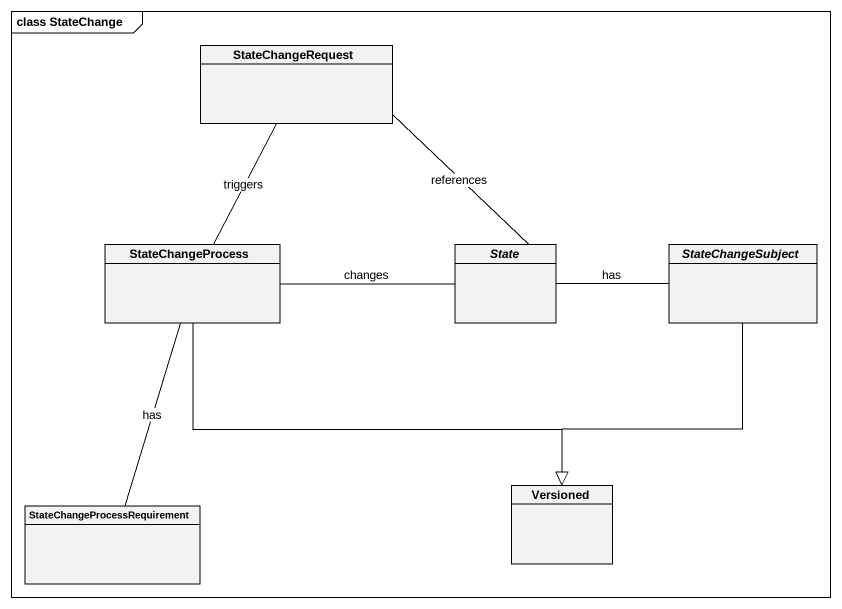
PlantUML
@startuml
mainframe class StateChange
hide circle
hide empty members
class StateChangeRequest
class StateChangeProcess
abstract class "State" as State_
abstract class StateChangeSubject
class Versioned
class "StateChangeProcessRequirement" as StateChangeProcessRequiremen
StateChangeRequest -- StateChangeProcess : triggers
StateChangeRequest -- State_ : references
StateChangeProcess -right- State_ : changes
StateChangeProcess --|> Versioned
StateChangeProcess -- StateChangeProcessRequiremen : has
StateChangeSubject -left- State_ : has
StateChangeSubject --|> Versioned
@enduml
